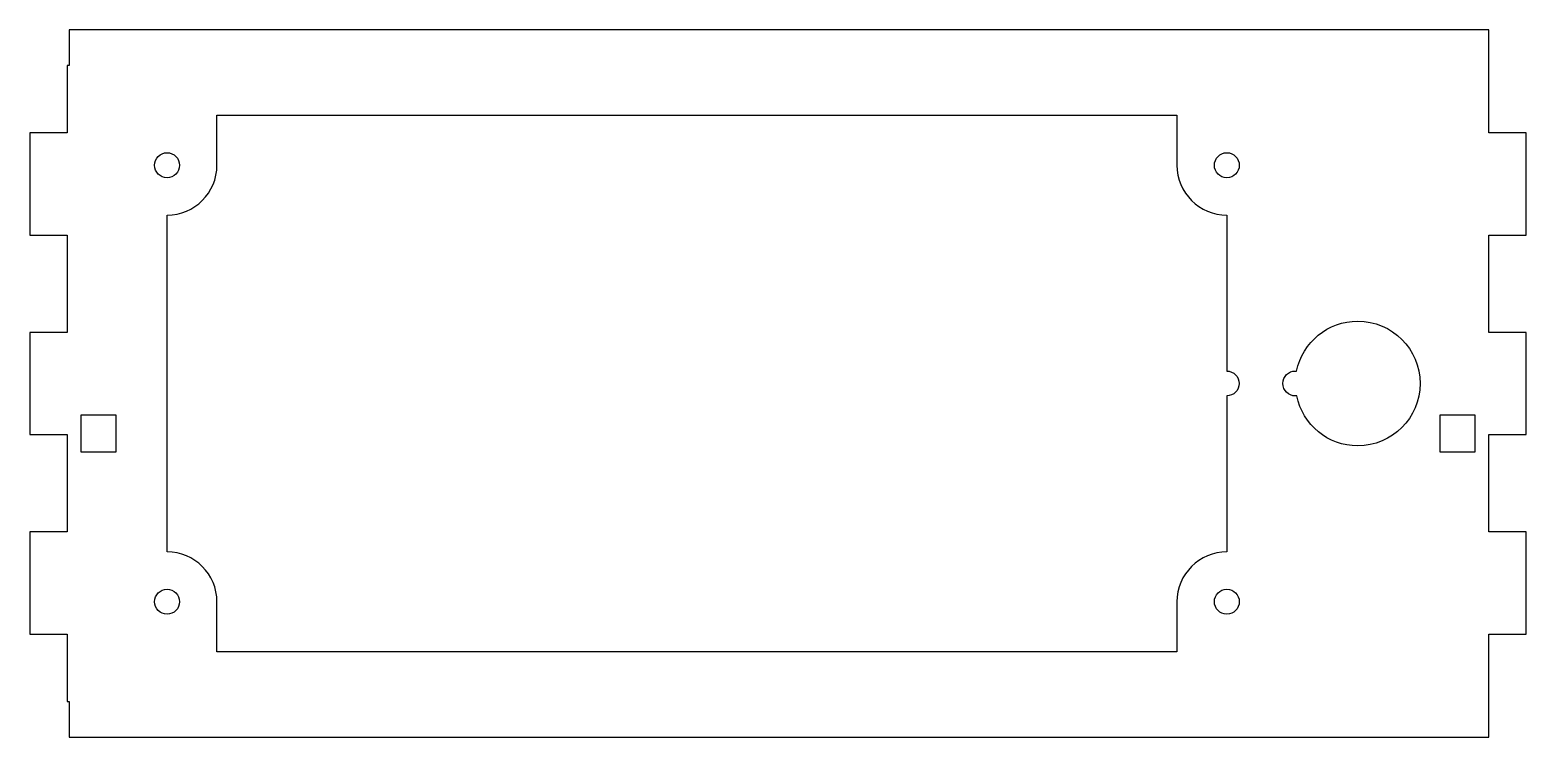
# Model space of a CAD drawing. Extents: x -60 to 60, y -3 to 54.
import ezdxf

# ---------------------------------------------------------------- set-up
doc = ezdxf.new("R2010")
doc.units = 0
doc.layers.add('Calque_1', color=7, linetype='CONTINUOUS')

msp = doc.modelspace()

# ---------------------------------------------------------------- linework, layer by layer
at = {"layer": 'Calque_1', "color": 7}
for points in [[(59.999422, 45.598759), (56.999606, 45.598759), (56.999606, 46.998158), (56.999606, 50.997918), (56.999606, 53.843218), (-56.845644, 53.843218), (-56.845644, 50.997918), (-56.999635, 50.997918), (-56.999635, 46.998158), (-56.999635, 45.598759), (-59.999454, 45.598759), (-59.999454, 37.398747), (-56.999635, 37.398747), (-56.999635, 29.598695), (-59.999454, 29.598695), (-59.999454, 21.398676), (-56.999635, 21.398676), (-56.999635, 13.599156), (-59.999454, 13.599156), (-59.999454, 5.398634), (-56.999635, 5.398634), (-56.999635, 3.999226), (-56.999635, -0.002068), (-56.845644, -0.002068), (-56.845644, -2.846868), (56.999606, -2.846868), (56.999606, -0.002068), (56.999606, 3.999226), (56.999606, 5.398634), (59.999422, 5.398634), (59.999422, 13.599156), (56.999606, 13.599156), (56.999606, 21.398676), (59.999422, 21.398676), (59.999422, 29.598695), (56.999606, 29.598695), (56.999606, 37.398747), (59.999422, 37.398747)], [(-48.000211, 42.998918)], [(36.999275, 42.998918)], [(36.98168, 25.499215)], [(-53.099639, 22.998585), (-53.099639, 19.998765), (-55.899471, 19.998765), (-55.899471, 22.998585)], [(55.899931, 22.998585), (55.899931, 19.998765), (53.100102, 19.998765), (53.100102, 22.998585)], [(46.49947, 20.499516)], [(-48.000211, 7.998985)], [(36.999275, 7.998985)]]:
    msp.add_lwpolyline(points, close=True, dxfattribs=at)
for points in [[(-45.000399, 42.998918), (-45.000399, 46.998677), (32.000071, 46.998677), (32.000071, 42.998918)], [(-49.000151, 11.998744), (-49.000151, 38.999167)], [(35.999833, 38.998648), (35.999833, 26.498625)], [(51.499688, 25.499982), (51.499683, 25.499718)], [(35.999833, 24.500307), (35.999833, 11.998744)], [(32.000071, 7.998985), (32.000071, 3.999226), (-45.000399, 3.999226), (-45.000399, 7.998985)]]:
    msp.add_lwpolyline(points, dxfattribs=at)
for points in [[(-50.00009, 42.998918), (-50.000059, 43.551159), (-49.552378, 43.998807), (-49.000151, 43.998858)], [(-49.000151, 43.998858), (-48.44792, 43.998807), (-48.000251, 43.551159), (-48.000211, 42.998918)], [(34.999396, 42.998918), (34.999427, 43.551159), (35.447097, 43.998807), (35.999335, 43.998858)], [(35.999335, 43.998858), (36.551576, 43.998807), (36.999246, 43.551159), (36.999275, 42.998918)], [(-49.000151, 41.998978), (-49.552378, 41.999007), (-50.000059, 42.446677), (-50.00009, 42.998918)], [(-49.000151, 38.999167), (-46.7912, 38.999299), (-45.000519, 40.789967), (-45.000399, 42.998918)], [(-48.000211, 42.998918), (-48.000251, 42.446677), (-48.44792, 41.999007), (-49.000151, 41.998978)], [(32.000071, 42.998918), (31.999912, 40.789758), (33.790681, 38.998788), (35.999833, 38.998648)], [(35.999335, 41.998978), (35.447097, 41.999007), (34.999427, 42.446677), (34.999396, 42.998918)], [(36.999275, 42.998918), (36.999246, 42.446677), (36.551576, 41.999007), (35.999335, 41.998978)], [(41.599517, 26.493704), (42.072317, 28.824392), (44.121329, 30.499575), (46.499476, 30.499681)], [(46.499476, 30.499681), (49.260853, 30.499787), (51.499516, 28.261359), (51.499688, 25.499982)], [(35.999833, 26.498625), (36.544782, 26.488571), (36.98145, 26.044256), (36.98168, 25.499215)], [(40.49984, 25.49985), (40.499871, 26.052088), (40.947541, 26.499763), (41.499777, 26.49979)], [(41.499777, 26.49979), (41.533085, 26.499525), (41.566407, 26.497144), (41.599517, 26.493704)], [(36.98168, 25.499215), (36.981151, 24.954358), (36.544591, 24.510202), (35.999833, 24.500307)], [(41.499777, 24.49991), (40.947541, 24.499936), (40.499871, 24.947611), (40.49984, 25.49985)], [(51.499683, 25.499718), (51.499799, 22.738129), (49.261051, 20.499384), (46.49947, 20.499516)], [(41.604681, 24.505995), (41.569841, 24.502027), (41.534831, 24.49991), (41.499777, 24.49991)], [(46.49947, 20.499516), (44.123105, 20.502426), (42.076873, 22.177001), (41.604681, 24.505995)], [(-45.000399, 7.998985), (-45.000519, 10.207939), (-46.7912, 11.998612), (-49.000151, 11.998744)], [(35.999833, 11.998744), (33.790893, 11.998586), (32.000201, 10.207939), (32.000071, 7.998985)], [(-50.00009, 7.998985), (-50.000059, 8.551224), (-49.552378, 8.998899), (-49.000151, 8.998925)], [(-49.000151, 8.998925), (-48.44792, 8.998899), (-48.000251, 8.551224), (-48.000211, 7.998985)], [(34.999396, 7.998985), (34.999427, 8.551224), (35.447097, 8.998899), (35.999335, 8.998925)], [(35.999335, 8.998925), (36.551576, 8.998899), (36.999246, 8.551224), (36.999275, 7.998985)], [(-49.000151, 6.999045), (-49.552378, 6.999072), (-50.000059, 7.446747), (-50.00009, 7.998985)], [(-48.000211, 7.998985), (-48.000251, 7.446747), (-48.44792, 6.999072), (-49.000151, 6.999045)], [(35.999335, 6.999045), (35.447097, 6.999072), (34.999427, 7.446747), (34.999396, 7.998985)], [(36.999275, 7.998985), (36.999246, 7.446747), (36.551576, 6.999072), (35.999335, 6.999045)]]:
    msp.add_open_spline(points, degree=3, dxfattribs=at)

doc.saveas('drawing.dxf')
